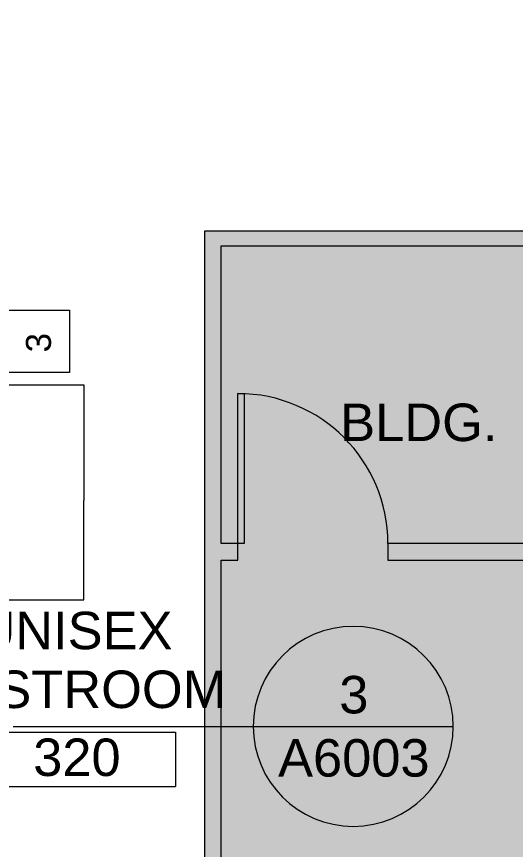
# Model space of a CAD drawing. Header units: inches. Extents: x 41 to 3077, y -701 to 1388.
# Drawn here: x 2381.1 to 2500.7, y -70.2 to 129.8 of the extents above; entities that cross this region are included whole.
import ezdxf

# ---------------------------------------------------------------- set-up
doc = ezdxf.new("R2010")
doc.units = ezdxf.units.IN
doc.header["$MEASUREMENT"] = 0
for name, color, linetype, lineweight in [('3rd Floor Revit Background_dwg', 8, 'Continuous', 9), ('A-ANNO-NOTE', 131, 'Continuous', 9), ('A-ANNO-SYMB', 150, 'Continuous', 9), ('A-AREA-IDEN', 2, 'Continuous', 20), ('A-DETL-GENF', 92, 'Continuous', 9), ('A-DETL-MEDM', 33, 'Continuous', 20), ('A-WALL-IDEN', 211, 'Continuous', 20), ('AWAEX', 7, 'Continuous', 9)]:
    doc.layers.add(name, color=color, linetype=linetype, lineweight=lineweight)
doc.styles.add('Arial', font='arial.ttf', dxfattribs={"height": 9})
doc.styles.add('Arial_4', font='arial.ttf', dxfattribs={"height": 6})

# ---------------------------------------------------------------- blocks, each defined once
blk = doc.blocks.new('3rd Floor Revit Background_dwg-1506769-3rd Floor New Construction - Partition Plan')
at = {"layer": 'AWAEX', "flags": 128}
for points in [[(1426.23, -154.73), (1426.23, 65.29), (1521.23, 65.29), (1521.23, -154.71), (1513.47, -154.71), (1513.47, -163.71), (1530.98, -163.71), (1530.98, 78.29), (1243.48, 78.29), (1243.48, -163.73)], [(1246.98, -163.73), (1251.48, -163.73), (1251.48, -159.73), (1247.48, -159.73), (1247.48, -0.71), (1251.48, -0.71), (1251.48, 3.29), (1247.48, 3.29), (1247.48, 74.79), (1348.98, 74.79), (1348.98, 3.29), (1287.48, 3.29), (1287.48, -0.71), (1416.48, -0.71)]]:
    blk.add_lwpolyline(points, dxfattribs=at)
blk.add_lwpolyline([(1251.48, 3.29), (1251.48, 39.29), (1252.98, 39.29), (1252.98, 3.29)], close=True, dxfattribs=at)
at = {"layer": 'AWAEX'}
blk.add_arc((1251.48, 3.29), 36, 0, 90, dxfattribs=at)
at = {"layer": 'AWAEX', "insert": (1294.88, 36.89), "char_height": 9, "width": 45.0663, "attachment_point": 2, "line_spacing_factor": 0.941778, "style": 'Arial'}
blk.add_mtext('BLDG.', dxfattribs=at)
blk = doc.blocks.new('FORM Room Tag - Name _ Number-61107-3rd Floor New Construction - Partition Plan')
at = {"layer": 'A-AREA-IDEN'}
for p, q in [((-0.2444, -0.0231), (-0.2444, -0.1589)), ((-0.2444, -0.0231), (0.2515, -0.0231)), ((0.2515, -0.0231), (0.2515, -0.1589)), ((-0.2444, -0.1589), (0.2515, -0.1589))]:
    blk.add_line(p, q, dxfattribs=at)
blk = doc.blocks.new('FORM Wall Tag - Default-61693-3rd Floor New Construction - Partition Plan')
at = {"layer": 'A-WALL-IDEN'}
for p, q in [((-0.078125, 0.078125), (0.078125, 0.078125)), ((-0.078125, -0.078125), (-0.078125, 0.078125)), ((0.078125, 0.078125), (0.078125, -0.078125)), ((0.078125, -0.078125), (-0.078125, -0.078125))]:
    blk.add_line(p, q, dxfattribs=at)
blk = doc.blocks.new('Floor Plan - Default-164254-3rd Floor New Construction - Partition Plan')
at = {"layer": 'A-ANNO-SYMB'}
blk.add_line((-0.25, 0), (0.25, 0), dxfattribs=at)
for start, end in [(360, 180), (180, 0)]:
    blk.add_arc((0, 0), 0.25, start, end, dxfattribs=at)

msp = doc.modelspace()

# ---------------------------------------------------------------- hatches: boundary and pattern name
at = {"layer": 'A-DETL-GENF'}
h = msp.add_hatch(color=9, dxfattribs=at)
h.paths.add_polyline_path([(2699.74, -163.73), (2713.64, -163.73), (2713.64, 78.29), (2426.14, 78.29), (2426.14, -163.73), (2660.14, -163.73)], flags=0)
h.paths.add_polyline_path([(1444.85, -163.73), (1447.32, -163.73), (1447.32, -120.86), (1433.82, -120.86), (1433.82, -76.86), (1447.32, -76.86), (1447.32, -18.86), (1433.82, -18.86), (1433.82, 25.14), (1447.32, 25.14), (1447.32, 62.36), (1323.64, 62.36), (1323.64, 94.66), (1298.07, 120.23), (1220.23, 120.23), (1220.23, 18.14), (1183.73, 18.14), (1183.73, -163.73), (1433.82, -163.73)], flags=0)
h.paths.add_polyline_path([(1682.35, -163.73), (1714.32, -163.73), (1714.32, -147.94), (1936.36, -147.94), (1936.36, -163.73), (2049.86, -163.73), (2049.86, 62.36), (1575.82, 62.36), (1575.82, 25.14), (1589.82, 25.14), (1589.82, -20.73), (1575.82, -20.73), (1575.82, -78.73), (1589.82, -78.73), (1589.82, -120.86), (1575.82, -120.86), (1575.82, -163.73), (1678.35, -163.73)], flags=0)
h.paths.add_polyline_path([(791.17, 330.78), (841.01, 330.78), (966.34, 456.11), (853.45, 569.01), (791.17, 569.01), (791.16, 773.5), (677.1, 773.5), (677.1, 330.78), (759.34, 330.78)], flags=0)

# ---------------------------------------------------------------- linework, layer by layer
at = {"layer": 'A-ANNO-NOTE', "lineweight": 20}
for p, q in [((2365.88, 41.42), (2397.17, 41.42)), ((2397.17, 41.42), (2397.17, 13.63)), ((2397.17, -10.2), (2397.17, 13.63)), ((2367.27, -10.2), (2397.17, -10.2))]:
    msp.add_line(p, q, dxfattribs=at)
at = {"layer": 'A-ANNO-SYMB', "lineweight": 13}
msp.add_line((2380.22, -40.63), (2437.82, -40.63), dxfattribs=at)
at = {"layer": 'A-DETL-MEDM'}
for p, q in [((2713.64, 78.29), (2426.14, 78.29)), ((2426.14, 78.29), (2426.14, -163.73))]:
    msp.add_line(p, q, dxfattribs=at)

# ---------------------------------------------------------------- block references
at = {"layer": '3rd Floor Revit Background_dwg', "color": 7}
msp.add_blockref('3rd Floor Revit Background_dwg-1506769-3rd Floor New Construction - Partition Plan', (1182.67, 0), dxfattribs=at)
at = {"layer": 'A-ANNO-SYMB', "xscale": 95.99999999999994, "yscale": 95.99999999999994, "zscale": 95.99999999999994}
msp.add_blockref('Floor Plan - Default-164254-3rd Floor New Construction - Partition Plan', (2461.82, -40.63), dxfattribs=at)
at = {"layer": 'A-AREA-IDEN', "xscale": 95.99999999999994, "yscale": 95.99999999999994, "zscale": 95.99999999999994}
msp.add_blockref('FORM Room Tag - Name _ Number-61107-3rd Floor New Construction - Partition Plan', (2395.04, -39.82), dxfattribs=at)
at = {"layer": 'A-WALL-IDEN', "xscale": 95.99999999999994, "yscale": 95.99999999999994, "zscale": 95.99999999999994, "rotation": 89.99999999999991}
msp.add_blockref('FORM Wall Tag - Default-61693-3rd Floor New Construction - Partition Plan', (2386.27, 51.84), dxfattribs=at)

# ---------------------------------------------------------------- texts
at = {"layer": 'A-ANNO-SYMB', "char_height": 9, "attachment_point": 2, "line_spacing_factor": 0.941778, "style": 'Arial'}
for s, insert, width in [('3', (2461.96, -28.51), 8.3742), ('A6003', (2461.96, -43.69), 43.5237)]:
    msp.add_mtext(s, dxfattribs=dict(at, insert=insert, width=width))
at = {"layer": 'A-AREA-IDEN', "lineweight": 9, "char_height": 9, "attachment_point": 2, "line_spacing_factor": 0.941778, "style": 'Arial'}
for s, insert, width in [('UNISEX\\PRESTROOM', (2395.05, -13.09), 86.6066), ('320', (2395.52, -43.54), 25.1225)]:
    msp.add_mtext(s, dxfattribs=dict(at, insert=insert, width=width))

# ---------------------------------------------------------------- next in the draw order: texts
at = {"layer": 'A-WALL-IDEN', "lineweight": 9, "insert": (2383.29, 51.52), "char_height": 6, "width": 5.5828, "attachment_point": 2, "rotation": 90, "line_spacing_factor": 0.941778, "style": 'Arial_4', "bg_fill": 3, "box_fill_scale": 1.25, "bg_fill_color": 256, "bg_fill_true_color": 13158600, "bg_fill_transparency": 0}
msp.add_mtext('3', dxfattribs=at)

doc.saveas('drawing.dxf')
